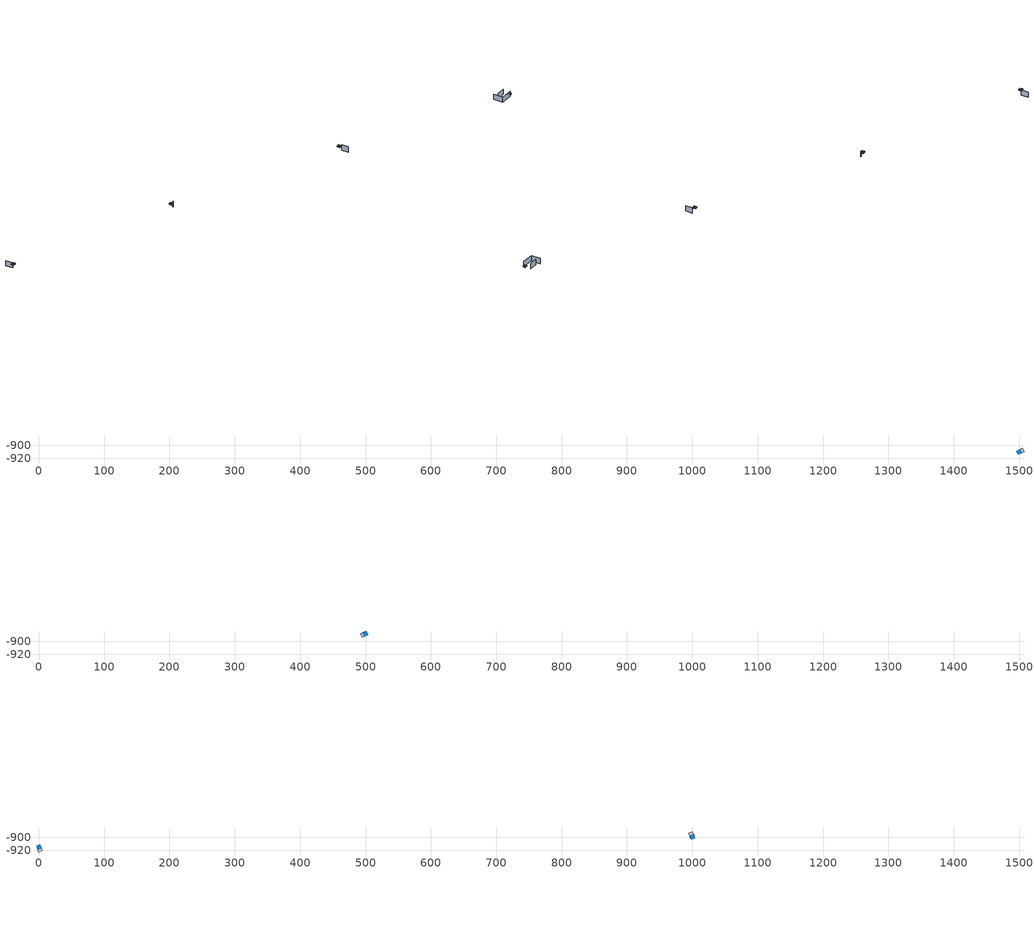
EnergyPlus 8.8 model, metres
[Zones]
3Perim
 floor adiabatic (115mmSandLimeBrick): 1498.9,-907.28 1501.57,-906.13 1503.94,-911.64 1501.28,-912.79 z3.03
 wall outside (U0-5): 1498.9,-907.28 1501.28,-912.79 z3.03:6.06
 wall to 3Core (115mmSandLimeBrick): 1503.94,-911.64 1501.57,-906.13 z3.03:6.06
 wall adiabatic (115mmSandLimeBrick): 1501.28,-912.79 1503.94,-911.64 / 1501.57,-906.13 1498.9,-907.28 z3.03:6.06
 window (Single): 1498.94,-907.37 1501.24,-912.7 z3.88:4.5
 ceiling adiabatic (115mmSandLimeBrick): 1498.9,-907.28 1501.28,-912.79 1503.41,-911.87 1501.03,-906.36 z6.06
 roof outside (U0-4): 1501.03,-906.36 1503.41,-911.87 1503.94,-911.64 1501.57,-906.13 z6.06
3Core
 floor adiabatic (115mmSandLimeBrick): 1501.57,-906.13 1505.17,-904.58 1507.55,-910.09 1503.94,-911.64 z3.03
 wall adiabatic (115mmSandLimeBrick): 1503.94,-911.64 1507.55,-910.09 1505.17,-904.58 1501.57,-906.13 z3.03:6.06
 ceiling adiabatic (115mmSandLimeBrick): 1501.57,-906.13 1503.94,-911.64 1506.83,-910.4 1504.45,-904.89 z6.06
 roof outside (U0-4): 1504.45,-904.89 1506.83,-910.4 1507.55,-910.09 1505.17,-904.58 z6.06
1Perim
 floor adiabatic (115mmSandLimeBrick): 501.1,-891.26 498.44,-892.41 496.06,-886.9 498.72,-885.75 z9.08
 wall outside (U0-5): 501.1,-891.26 498.72,-885.75 z9.08:12.11
 wall to 1Core (115mmSandLimeBrick): 496.06,-886.9 498.44,-892.41 z9.08:12.11
 wall adiabatic (115mmSandLimeBrick): 498.72,-885.75 496.06,-886.9 / 498.44,-892.41 501.1,-891.26 z9.08:12.11
 window (Single): 501.06,-891.17 498.76,-885.84 z9.93:10.56
 ceiling adiabatic (115mmSandLimeBrick): 501.1,-891.26 498.72,-885.75 496.59,-886.67 498.97,-892.18 z12.11
 roof outside (U0-4): 498.97,-892.18 496.59,-886.67 496.06,-886.9 498.44,-892.41 z12.11
1Core
 floor adiabatic (115mmSandLimeBrick): 498.44,-892.41 494.83,-893.97 492.45,-888.46 496.06,-886.9 z9.08
 wall adiabatic (115mmSandLimeBrick): 496.06,-886.9 492.45,-888.46 494.83,-893.97 498.44,-892.41 z9.08:12.11
 ceiling adiabatic (115mmSandLimeBrick): 498.44,-892.41 496.06,-886.9 493.17,-888.15 495.55,-893.66 z12.11
 roof outside (U0-4): 495.55,-893.66 493.17,-888.15 492.45,-888.46 494.83,-893.97 z12.11
0Perim
 floor adiabatic (115mmSandLimeBrick): 2.79,-913.86 3.95,-916.51 -1.54,-918.92 -2.71,-916.27 z12.11
 wall outside (U0-5): 2.79,-913.86 -2.71,-916.27 z12.11:15.14
 wall to 0Core (115mmSandLimeBrick): -1.54,-918.92 3.95,-916.51 z12.11:15.14
 wall adiabatic (115mmSandLimeBrick): -2.71,-916.27 -1.54,-918.92 / 3.95,-916.51 2.79,-913.86 z12.11:15.14
 window (Single): 2.7,-913.9 -2.61,-916.23 z12.96:14.21
 ceiling adiabatic (115mmSandLimeBrick): 2.79,-913.86 -2.71,-916.27 -1.77,-918.39 3.72,-915.98 z15.14
 roof outside (U0-4): 3.72,-915.98 -1.77,-918.39 -1.54,-918.92 3.95,-916.51 z15.14
0Core
 floor adiabatic (115mmSandLimeBrick): 3.95,-916.51 5.53,-920.11 0.04,-922.52 -1.54,-918.92 z12.11
 wall adiabatic (115mmSandLimeBrick): -1.54,-918.92 0.04,-922.52 5.53,-920.11 3.95,-916.51 z12.11:15.14
 ceiling adiabatic (115mmSandLimeBrick): 3.95,-916.51 -1.54,-918.92 -0.28,-921.8 5.22,-919.39 z15.14
 roof outside (U0-4): 5.22,-919.39 -0.28,-921.8 0.04,-922.52 5.53,-920.11 z15.14
2Perim
 floor adiabatic (115mmSandLimeBrick): 997.21,-900.36 996.06,-897.7 1001.56,-895.32 1002.71,-897.98 z12.11
 wall outside (U0-5): 997.21,-900.36 1002.71,-897.98 z12.11:15.14
 wall to 2Core (115mmSandLimeBrick): 1001.56,-895.32 996.06,-897.7 z12.11:15.14
 wall adiabatic (115mmSandLimeBrick): 1002.71,-897.98 1001.56,-895.32 / 996.06,-897.7 997.21,-900.36 z12.11:15.14
 window (Single): 997.3,-900.32 1002.62,-898.02 z12.96:14.21
 ceiling adiabatic (115mmSandLimeBrick): 997.21,-900.36 1002.71,-897.98 1001.79,-895.85 996.29,-898.24 z15.14
 roof outside (U0-4): 996.29,-898.24 1001.79,-895.85 1001.56,-895.32 996.06,-897.7 z15.14
2Core
 floor adiabatic (115mmSandLimeBrick): 996.06,-897.7 994.5,-894.1 1000,-891.72 1001.56,-895.32 z12.11
 wall adiabatic (115mmSandLimeBrick): 1001.56,-895.32 1000,-891.72 994.5,-894.1 996.06,-897.7 z12.11:15.14
 ceiling adiabatic (115mmSandLimeBrick): 996.06,-897.7 1001.56,-895.32 1000.32,-892.44 994.81,-894.82 z15.14
 roof outside (U0-4): 994.81,-894.82 1000.32,-892.44 1000,-891.72 994.5,-894.1 z15.14
shading: -5.41,-896.15 2.32,-914.06 / 502.99,-889.51 500.76,-890.47 / 1006.95,-896.15 1014.67,-914.06 / 1471.74,-905.83 1494.11,-896.15 / 1501.83,-914.06 1470.88,-927.66 / 1470.88,-927.66 1460.15,-902.84 z0:15.14
[Site:GroundTemperature:BuildingSurface]
14, 14, 14, 14, 14, 14, 14, 14, 14, 14, 14, 14
[Site:GroundReflectance]
0.2, 0.2, 0.2, 0.2, 0.2, 0.2, 0.2, 0.2, 0.2, 0.2, 0.2, 0.2
[Site:GroundReflectance:SnowModifier]
1, 1
[Building]
Building: North Axis {deg}=0; Terrain=Suburbs; Loads Convergence Tolerance Value=.04; Temperature Convergence Tolerance Value {deltaC}=.4; Solar Distribution=MinimalShadowing; Maximum Number of Warmup Days=25
[Construction]
115mmSandLimeBrick: Plaster_0.005_115mmSandLimeBrick, Sand-Lime Brick_0.08_115mmSandLimeBrick, Plaster_0.08_115mmSandLimeBrick
U0-5: XPS Board_0.01_U0-5, General Concrete_0.2_U0-5
U0-4: XPS Board_0.06_U0-4, General Concrete_0.2_U0-4
Single: Generic Clear Glass 6mm_0.006_Single
[Material] Roughness=Rough; Thermal Absorptance=0.9
Name | Thickness {m} | Conductivity {W/m-K} | Density {kg/m3} | Specific Heat {J/kg-K} | Solar Absorptance | Visible Absorptance
Plaster_0.005_115mmSandLimeBrick | 0.005 | 1 | 2000 | 1130 | 0.6 | 0.6
Sand-Lime Brick_0.08_115mmSandLimeBrick | 0.08 | 0.56 | 1200 | 1000 | 0.6 | 0.6
Plaster_0.08_115mmSandLimeBrick | 0.08 | 1 | 2000 | 1130 | 0.6 | 0.6
XPS Board_0.01_U0-5 | 0.01 | 0.034 | 35 | 1400 | 0.6 | 0.6
General Concrete_0.2_U0-5; General Concrete_0.2_U0-4 | 0.2 | 2 | 2400 | 950 | 0.7 | 0.7
XPS Board_0.06_U0-4 | 0.06 | 0.034 | 35 | 1400 | 0.6 | 0.6
[WindowMaterial:Glazing]
Generic Clear Glass 6mm_0.006_Single: Optical Data Type=SpectralAverage; Window Glass Spectral Data Set=SpectralAverage; Thickness {m}=0.006; Solar Transmittance at Normal Incidence=0.68; Front Side Solar Reflectance at Normal Incidence=0.09; Back Side Solar Reflectance at Normal Incidence=0.1; Visible Transmittance at Normal Incidence=0.81; Front Side Visible Reflectance at Normal Incidence=0.11; Back Side Visible Reflectance at Normal Incidence=0.12; Infrared Transmittance at Normal Incidence=0; Front Side Infrared Hemispherical Emissivity=0.2; Back Side Infrared Hemispherical Emissivity=0.2; Conductivity {W/m-K}=0.9; Dirt Correction Factor for Solar and Visible Transmittance=1
[EnergyManagementSystem:Sensor]
Name | Output:Variable or Output:Meter Index Key | Output:Variable or Output:Meter
OutdoorTemp | Environment | Site Outdoor Air Drybulb Temperature
OutdoorRelHumid | Environment | Site Outdoor Air Relative Humidity
USRNATVENT_0Perim; USRNATVENT_1Perim; USRNATVENT_2Perim; USRNATVENT_3Perim | AllOff | Schedule Value
[Zone] Type=1; Multiplier=1; Zone Inside Convection Algorithm=TARP; Zone Outside Convection Algorithm=DOE-2
Name | Volume {m3} | Floor Area {m2}
0Perim; 1Perim; 2Perim; 3Perim | 52.6481 | 17.3881
0Core; 1Core; 2Core; 3Core | 71.3637 | 23.5693
[People] Number of People Schedule=60HrWk; Number of People Calculation Method=People/Area; People per Zone Floor Area {person/m2}=0.25; Fraction Radiant=0.3; Sensible Heat Fraction=AUTOCALCULATE; Carbon Dioxide Generation Rate {m3/s-W}=3.82e-08; Enable ASHRAE 55 Comfort Warnings=No; Mean Radiant Temperature Calculation Type=ZoneAveraged; Clothing Insulation Calculation Method=DynamicClothingModelASHRAE55; Thermal Comfort Model 1 Type=AdaptiveASH55
Name | Zone or ZoneList | Activity Level Schedule | Work Efficiency Schedule | Air Velocity Schedule
People 0Perim | 0Perim | 0PerimPeopleActivity | 0PerimWorkEfficiency | 0PerimAirVelocity
People 0Core | 0Core | 0CorePeopleActivity | 0CoreWorkEfficiency | 0CoreAirVelocity
People 1Perim | 1Perim | 1PerimPeopleActivity | 1PerimWorkEfficiency | 1PerimAirVelocity
People 1Core | 1Core | 1CorePeopleActivity | 1CoreWorkEfficiency | 1CoreAirVelocity
People 2Perim | 2Perim | 2PerimPeopleActivity | 2PerimWorkEfficiency | 2PerimAirVelocity
People 2Core | 2Core | 2CorePeopleActivity | 2CoreWorkEfficiency | 2CoreAirVelocity
People 3Perim | 3Perim | 3PerimPeopleActivity | 3PerimWorkEfficiency | 3PerimAirVelocity
People 3Core | 3Core | 3CorePeopleActivity | 3CoreWorkEfficiency | 3CoreAirVelocity
[ElectricEquipment] Schedule=60HrWk; Design Level Calculation Method=Watts/Area; Watts per Zone Floor Area {W/m2}=15; Fraction Latent=0; Fraction Radiant=.2; Fraction Lost=0
Name | Zone or ZoneList
0Perim Equipment 1 | 0Perim
0Core Equipment 1 | 0Core
1Perim Equipment 1 | 1Perim
1Core Equipment 1 | 1Core
2Perim Equipment 1 | 2Perim
2Core Equipment 1 | 2Core
3Perim Equipment 1 | 3Perim
3Core Equipment 1 | 3Core
[Lights] Schedule=60HrWk; Design Level Calculation Method=Watts/Area; Watts per Zone Floor Area {W/m2}=10; Return Air Fraction=0; Fraction Radiant=.42; Fraction Visible=.18; Fraction Replaceable=1
Name | Zone or ZoneList
0Perim General lighting | 0Perim
0Core General lighting | 0Core
1Perim General lighting | 1Perim
1Core General lighting | 1Core
2Perim General lighting | 2Perim
2Core General lighting | 2Core
3Perim General lighting | 3Perim
3Core General lighting | 3Core
[Daylighting:Controls] Daylighting Method=SplitFlux; Lighting Control Type=Continuous; Minimum Input Power Fraction for Continuous or ContinuousOff Dimming Control=0.1; Minimum Light Output Fraction for Continuous or ContinuousOff Dimming Control=0.1; Number of Stepped Control Steps=3; Probability Lighting will be Reset When Needed in Manual Stepped Control=1; Glare Calculation Azimuth Angle of View Direction Clockwise from Zone y-Axis {deg}=0; Maximum Allowable Discomfort Glare Index=22; Fraction of Zone Controlled by Reference Point 1=1; Illuminance Setpoint at Reference Point 1 {lux}=500
Name | Zone | Glare Calculation Daylighting Reference Point | Daylighting Reference Point 1
0Perim_DaylCtrl | 0Perim | 0Perim_DaylRefPt1 | 0Perim_DaylRefPt1
0Core_DaylCtrl | 0Core | 0Core_DaylRefPt1 | 0Core_DaylRefPt1
1Perim_DaylCtrl | 1Perim | 1Perim_DaylRefPt1 | 1Perim_DaylRefPt1
1Core_DaylCtrl | 1Core | 1Core_DaylRefPt1 | 1Core_DaylRefPt1
2Perim_DaylCtrl | 2Perim | 2Perim_DaylRefPt1 | 2Perim_DaylRefPt1
2Core_DaylCtrl | 2Core | 2Core_DaylRefPt1 | 2Core_DaylRefPt1
3Perim_DaylCtrl | 3Perim | 3Perim_DaylRefPt1 | 3Perim_DaylRefPt1
3Core_DaylCtrl | 3Core | 3Core_DaylRefPt1 | 3Core_DaylRefPt1
[ZoneControl:Thermostat]
Name | Zone or ZoneList | Control Type Schedule | Control 1
0Perim Thermostat | 0Perim | 0PerimZoneControlTypeSched | Dual Setpoint - Zone 0Perim
0Core Thermostat | 0Core | 0CoreZoneControlTypeSched | Dual Setpoint - Zone 0Core
1Perim Thermostat | 1Perim | 1PerimZoneControlTypeSched | Dual Setpoint - Zone 1Perim
1Core Thermostat | 1Core | 1CoreZoneControlTypeSched | Dual Setpoint - Zone 1Core
2Perim Thermostat | 2Perim | 2PerimZoneControlTypeSched | Dual Setpoint - Zone 2Perim
2Core Thermostat | 2Core | 2CoreZoneControlTypeSched | Dual Setpoint - Zone 2Core
3Perim Thermostat | 3Perim | 3PerimZoneControlTypeSched | Dual Setpoint - Zone 3Perim
3Core Thermostat | 3Core | 3CoreZoneControlTypeSched | Dual Setpoint - Zone 3Core
[ThermostatSetpoint:DualSetpoint]
Name | Heating Setpoint Temperature Schedule | Cooling Setpoint Temperature Schedule
Dual Setpoint - Zone 0Perim | 0PerimHeating_SP_Sch | 0PerimCooling_SP_Sch
Dual Setpoint - Zone 0Core | 0CoreHeating_SP_Sch | 0CoreCooling_SP_Sch
Dual Setpoint - Zone 1Perim | 1PerimHeating_SP_Sch | 1PerimCooling_SP_Sch
Dual Setpoint - Zone 1Core | 1CoreHeating_SP_Sch | 1CoreCooling_SP_Sch
Dual Setpoint - Zone 2Perim | 2PerimHeating_SP_Sch | 2PerimCooling_SP_Sch
Dual Setpoint - Zone 2Core | 2CoreHeating_SP_Sch | 2CoreCooling_SP_Sch
Dual Setpoint - Zone 3Perim | 3PerimHeating_SP_Sch | 3PerimCooling_SP_Sch
Dual Setpoint - Zone 3Core | 3CoreHeating_SP_Sch | 3CoreCooling_SP_Sch
[Zone equipment]
0Perim: 0Perim Ideal Loads Air
0Core: 0Core Ideal Loads Air
1Perim: 1Perim Ideal Loads Air
1Core: 1Core Ideal Loads Air
2Perim: 2Perim Ideal Loads Air
2Core: 2Core Ideal Loads Air
3Perim: 3Perim Ideal Loads Air
3Core: 3Core Ideal Loads Air
[ZoneHVAC:IdealLoadsAirSystem] Maximum Heating Supply Air Temperature {C}=30; Minimum Cooling Supply Air Temperature {C}=18; Maximum Heating Supply Air Humidity Ratio {kgWater/kgDryAir}=0.01; Minimum Cooling Supply Air Humidity Ratio {kgWater/kgDryAir}=0.008; Heating Limit=NoLimit; Maximum Heating Air Flow Rate {m3/s}=100; Cooling Limit=NoLimit; Maximum Cooling Air Flow Rate {m3/s}=100; Heating Availability Schedule=AllOn; Cooling Availability Schedule=AllOn; Dehumidification Control Type=None; Humidification Control Type=None; Demand Controlled Ventilation Type=OccupancySchedule; Outdoor Air Economizer Type=NoEconomizer; Heat Recovery Type=None; Sensible Heat Recovery Effectiveness=0.7; Latent Heat Recovery Effectiveness=0.65
Name | Design Specification Outdoor Air Object
0Perim Ideal Loads Air | 0PerimMinFreshAir
0Core Ideal Loads Air | 0CoreMinFreshAir
1Perim Ideal Loads Air | 1PerimMinFreshAir
1Core Ideal Loads Air | 1CoreMinFreshAir
2Perim Ideal Loads Air | 2PerimMinFreshAir
2Core Ideal Loads Air | 2CoreMinFreshAir
3Perim Ideal Loads Air | 3PerimMinFreshAir
3Core Ideal Loads Air | 3CoreMinFreshAir
[DesignSpecification:OutdoorAir] Outdoor Air Method=Sum; Outdoor Air Flow per Person {m3/s-person}=0.001; Outdoor Air Flow per Zone Floor Area {m3/s-m2}=0.001; Outdoor Air Schedule=AllOn
0PerimMinFreshAir; 0CoreMinFreshAir; 1PerimMinFreshAir; 1CoreMinFreshAir; 2PerimMinFreshAir; 2CoreMinFreshAir; 3PerimMinFreshAir; 3CoreMinFreshAir
[ZoneVentilation:DesignFlowRate] Schedule=AllOn; Design Flow Rate Calculation Method=AirChanges/Hour; Air Changes per Hour {1/hr}=0; Ventilation Type=NATURAL; Fan Pressure Rise {Pa}=0; Fan Total Efficiency=1; Constant Term Coefficient=1; Temperature Term Coefficient=0; Velocity Term Coefficient=0; Velocity Squared Term Coefficient=0; Minimum Indoor Temperature {C}=18; Delta Temperature {deltaC}=1; Maximum Wind Speed {m/s}=40
Name | Zone or ZoneList
0Perim ScheduledVent | 0Perim
1Perim ScheduledVent | 1Perim
2Perim ScheduledVent | 2Perim
3Perim ScheduledVent | 3Perim
[EnergyManagementSystem:Actuator] Actuated Component Type=Schedule:Constant; Actuated Component Control Type=Schedule Value
Name | Actuated Component Unique
NATVENT_AVAIL_SCHED_ACTUATOR_0Perim | NATVENT_AVAIL_SCHED_0Perim
NATVENT_AVAIL_SCHED_ACTUATOR_1Perim | NATVENT_AVAIL_SCHED_1Perim
NATVENT_AVAIL_SCHED_ACTUATOR_2Perim | NATVENT_AVAIL_SCHED_2Perim
NATVENT_AVAIL_SCHED_ACTUATOR_3Perim | NATVENT_AVAIL_SCHED_3Perim
[EnergyManagementSystem:ProgramCallingManager]
My 0Perim_Setpoint_Schedule_Calculator_Example: BeginTimestepBeforePredictor; 0Perim_ErlEnforceBinary
My 1Perim_Setpoint_Schedule_Calculator_Example: BeginTimestepBeforePredictor; 1Perim_ErlEnforceBinary
My 2Perim_Setpoint_Schedule_Calculator_Example: BeginTimestepBeforePredictor; 2Perim_ErlEnforceBinary
My 3Perim_Setpoint_Schedule_Calculator_Example: BeginTimestepBeforePredictor; 3Perim_ErlEnforceBinary
[EnergyManagementSystem:Program]
0Perim_ErlEnforceBinary: IF (USRNATVENT_0Perim > 0); Set NATVENT_AVAIL_SCHED_ACTUATOR_0Perim = 1; ELSE; Set NATVENT_AVAIL_SCHED_ACTUATOR_0Perim = 0; ENDIF
1Perim_ErlEnforceBinary: IF (USRNATVENT_1Perim > 0); Set NATVENT_AVAIL_SCHED_ACTUATOR_1Perim = 1; ELSE; Set NATVENT_AVAIL_SCHED_ACTUATOR_1Perim = 0; ENDIF
2Perim_ErlEnforceBinary: IF (USRNATVENT_2Perim > 0); Set NATVENT_AVAIL_SCHED_ACTUATOR_2Perim = 1; ELSE; Set NATVENT_AVAIL_SCHED_ACTUATOR_2Perim = 0; ENDIF
3Perim_ErlEnforceBinary: IF (USRNATVENT_3Perim > 0); Set NATVENT_AVAIL_SCHED_ACTUATOR_3Perim = 1; ELSE; Set NATVENT_AVAIL_SCHED_ACTUATOR_3Perim = 0; ENDIF
[ZoneVentilation:WindandStackOpenArea] Opening Effectiveness=0; Effective Angle {deg}=0; Discharge Coefficient for Opening=0.6; Minimum Indoor Temperature {C}=24; Maximum Indoor Temperature {C}=100; Delta Temperature {deltaC}=1; Minimum Outdoor Temperature {C}=22; Maximum Outdoor Temperature {C}=26; Maximum Wind Speed {m/s}=40
Name | Zone | Opening Area {m2} | Opening Area Fraction Schedule | Height Difference {m}
0PerimNatVent_Buoy | 0Perim | 5.81343 | NATVENT_AVAIL_SCHED_0Perim | 0.313224
1PerimNatVent_Buoy | 1Perim | 2.90672 | NATVENT_AVAIL_SCHED_1Perim | 0.156612
2PerimNatVent_Buoy | 2Perim | 5.81343 | NATVENT_AVAIL_SCHED_2Perim | 0.313224
3PerimNatVent_Buoy | 3Perim | 2.90672 | NATVENT_AVAIL_SCHED_3Perim | 0.156612
[ZoneInfiltration:DesignFlowRate] Schedule=On; Design Flow Rate Calculation Method=AirChanges/Hour; Air Changes per Hour {1/hr}=2; Constant Term Coefficient=1; Temperature Term Coefficient=0; Velocity Term Coefficient=0; Velocity Squared Term Coefficient=0
Name | Zone or ZoneList
0PerimInfiltration | 0Perim
1PerimInfiltration | 1Perim
2PerimInfiltration | 2Perim
3PerimInfiltration | 3Perim
[WaterUse:Equipment] Peak Flow Rate {m3/s}=0
Name | Flow Rate Fraction Schedule | Target Temperature Schedule | Hot Water Supply Temperature Schedule | Cold Water Supply Temperature Schedule
DHW 0Perim | equipOffice | DHW Supply Temperature 0Perim | DHW Supply Temperature 0Perim | DHW Mains Temperature 0Perim
DHW 0Core | 60HrWk | DHW Supply Temperature 0Core | DHW Supply Temperature 0Core | DHW Mains Temperature 0Core
DHW 1Perim | equipOffice | DHW Supply Temperature 1Perim | DHW Supply Temperature 1Perim | DHW Mains Temperature 1Perim
DHW 1Core | 60HrWk | DHW Supply Temperature 1Core | DHW Supply Temperature 1Core | DHW Mains Temperature 1Core
DHW 2Perim | equipOffice | DHW Supply Temperature 2Perim | DHW Supply Temperature 2Perim | DHW Mains Temperature 2Perim
DHW 2Core | 60HrWk | DHW Supply Temperature 2Core | DHW Supply Temperature 2Core | DHW Mains Temperature 2Core
DHW 3Perim | equipOffice | DHW Supply Temperature 3Perim | DHW Supply Temperature 3Perim | DHW Mains Temperature 3Perim
DHW 3Core | 60HrWk | DHW Supply Temperature 3Core | DHW Supply Temperature 3Core | DHW Mains Temperature 3Core
[Schedule:Constant]
On: On/Off, 1
0PerimPeopleActivity; 0CorePeopleActivity; 1PerimPeopleActivity; 1CorePeopleActivity; 2PerimPeopleActivity; 2CorePeopleActivity; 3PerimPeopleActivity; 3CorePeopleActivity: Any Number, 125.28
0PerimAirVelocity; 0CoreAirVelocity; 1PerimAirVelocity; 1CoreAirVelocity; 2PerimAirVelocity; 2CoreAirVelocity; 3PerimAirVelocity; 3CoreAirVelocity: Any Number, 0.2
0PerimWorkEfficiency; 0CoreWorkEfficiency; 1PerimWorkEfficiency; 1CoreWorkEfficiency; 2PerimWorkEfficiency; 2CoreWorkEfficiency; 3PerimWorkEfficiency; 3CoreWorkEfficiency: Any Number, 0
0PerimHeating_SP_Sch; 0PerimCooling_SP_Sch; 0CoreHeating_SP_Sch; 0CoreCooling_SP_Sch; 1PerimHeating_SP_Sch; 1PerimCooling_SP_Sch; 1CoreHeating_SP_Sch; 1CoreCooling_SP_Sch; 2PerimHeating_SP_Sch; 2PerimCooling_SP_Sch; 2CoreHeating_SP_Sch; 2CoreCooling_SP_Sch; 3PerimHeating_SP_Sch; 3PerimCooling_SP_Sch; 3CoreHeating_SP_Sch; 3CoreCooling_SP_Sch: Temperature, 24
0PerimZoneControlTypeSched; 0CoreZoneControlTypeSched; 1PerimZoneControlTypeSched; 1CoreZoneControlTypeSched; 2PerimZoneControlTypeSched; 2CoreZoneControlTypeSched; 3PerimZoneControlTypeSched; 3CoreZoneControlTypeSched: Any Number, 4
NATVENT_AVAIL_SCHED_0Perim; NATVENT_AVAIL_SCHED_1Perim; NATVENT_AVAIL_SCHED_2Perim; NATVENT_AVAIL_SCHED_3Perim: Fraction, 1
DHW Supply Temperature 0Perim; DHW Supply Temperature 0Core; DHW Supply Temperature 1Perim; DHW Supply Temperature 1Core; DHW Supply Temperature 2Perim; DHW Supply Temperature 2Core; DHW Supply Temperature 3Perim; DHW Supply Temperature 3Core: Temperature, 65
DHW Mains Temperature 0Perim; DHW Mains Temperature 0Core; DHW Mains Temperature 1Perim; DHW Mains Temperature 1Core; DHW Mains Temperature 2Perim; DHW Mains Temperature 2Core; DHW Mains Temperature 3Perim; DHW Mains Temperature 3Core: Temperature, 10
[Schedule:Year]
60HrWk: 60HrWk, 1, 1, 12, 31
AllOn: AllOn, 1, 1, 12, 31
equipOffice: equipOffice, 1, 1, 12, 31
AllOff: AllOff, 1, 1, 12, 31
[Schedule:Week:Daily]
60HrWk: 60HrWkDay, 60HrWkDay, 60HrWkDay, 60HrWkDay, 60HrWkDay, 60HrWkDay, 60HrWkDay, 60HrWkDay, 60HrWkDay, 60HrWkDay, 60HrWkDay, 60HrWkDay
AllOn: AllOn, AllOn, AllOn, AllOn, AllOn, AllOn, AllOn, AllOn, AllOn, AllOn, AllOn, AllOn
equipOffice: equipOfficeWeekEnd, equipOffice, equipOffice, equipOffice, equipOffice, equipOffice, equipOfficeWeekEnd, equipOfficeWeekEnd, equipOffice, equipOffice, equipOffice, equipOffice
AllOff: AllOff, AllOff, AllOff, AllOff, AllOff, AllOff, AllOff, AllOff, AllOff, AllOff, AllOff, AllOff
[Schedule:Day:Hourly]
60HrWkDay: 0.2, 0.2, 0.2, 0.2, 0.2, 0.2, 0.2, 0.4, 0.8, 0.8, 1, 1, 0.8, 1, 1, 1, 0.8, 0.4, 0.2, 0.2, 0.2, 0.2, 0.2, 0.2
AllOn: 1, 1, 1, 1, 1, 1, 1, 1, 1, 1, 1, 1, 1, 1, 1, 1, 1, 1, 1, 1, 1, 1, 1, 1
equipOffice; equipOfficeWeekEnd: 0.1, 0.1, 0.1, 0.1, 0.1, 0.1, 0.1, 0.2, 0.4, 0.6, 0.8, 0.8, 0.4, 0.6, 0.8, 0.8, 0.4, 0.2, 0.1, 0.1, 0.1, 0.1, 0.1, 0.1
AllOff: 0, 0, 0, 0, 0, 0, 0, 0, 0, 0, 0, 0, 0, 0, 0, 0, 0, 0, 0, 0, 0, 0, 0, 0
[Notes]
----  This file was generated with Archsim v.4.0.2.17
-------------------------ERL SENSORS--------------------------
115mmSandLimeBrick GasType: Partition
